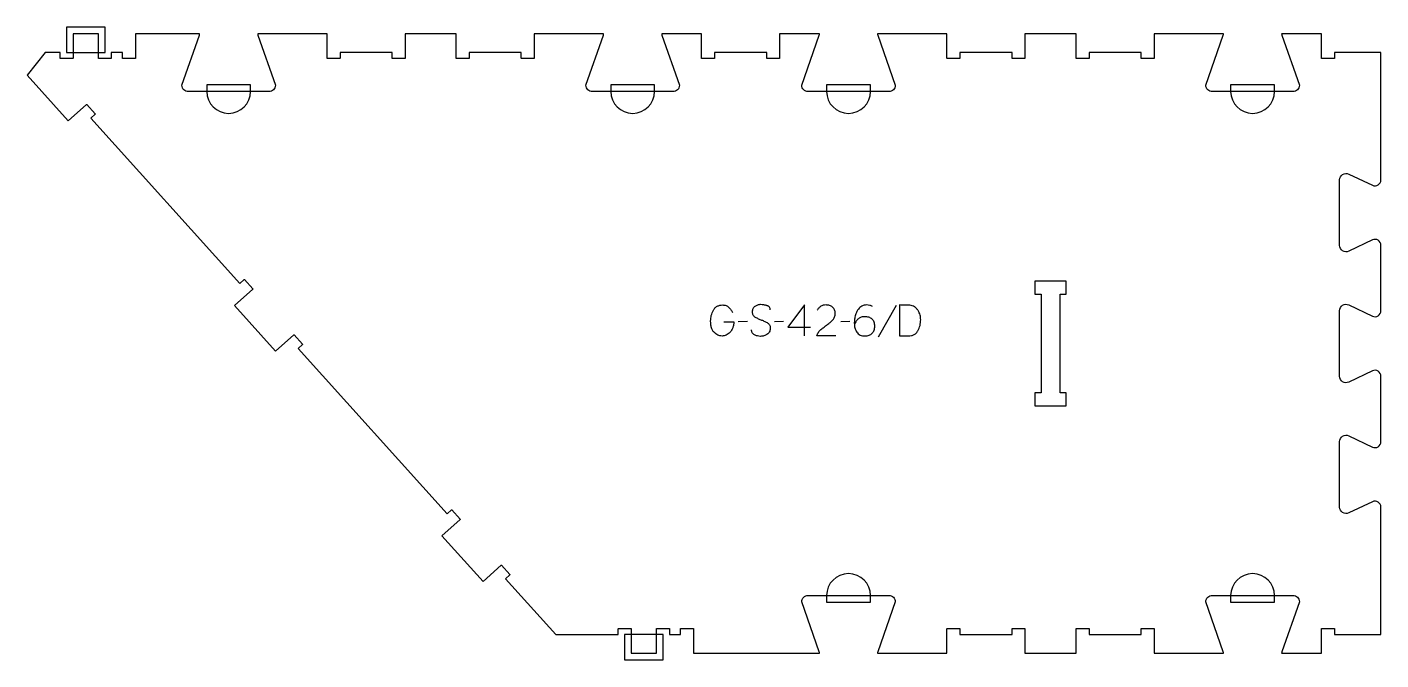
# Model space of a CAD drawing. Extents: x 0 to 1310, y -6 to 606.
import ezdxf

# ---------------------------------------------------------------- set-up
doc = ezdxf.new("R2010")
doc.units = 0
for name, color, linetype in [('1_ANYTOOL_1MMDEEP_LABELS_S', 2, 'CONTINUOUS'), ('3_ANYTOOL_CUTTHROUGH_INSID', 4, 'CONTINUOUS'), ('4_ANYTOOL_CUTTHROUGH_OUTSI', 5, 'CONTINUOUS'), ('5_ANYTOOL_HALF_MILL_9MM_IN', 3, 'CONTINUOUS')]:
    doc.layers.add(name, color=color, linetype=linetype)

msp = doc.modelspace()

# ---------------------------------------------------------------- linework, layer by layer
at = {"layer": '1_ANYTOOL_1MMDEEP_LABELS_S'}
for p, q in [((841.09577, 336.552666), (823.910056, 305.781238)), ((697.138627, 320.909809), (688.352913, 320.824095)), ((732.19577, 320.909809), (723.410056, 320.824095)), ((736.481485, 315.681238), (758.252913, 315.681238)), ((796.39577, 320.909809), (787.610056, 320.824095))]:
    msp.add_line(p, q, dxfattribs=at)
for points in [[(674.252913, 320.824095), (684.024342, 320.781238, -0.031732), (683.756231, 317.773836, -0.048764), (683.011842, 314.856238, -0.050291), (681.902129, 312.54573, -0.060119), (680.317199, 310.53838, -0.036578), (678.585179, 309.051964, -0.050793), (676.626127, 307.891952, -0.051881), (674.67311, 307.224207, -0.053919), (672.624342, 306.981238, -0.055881), (670.589194, 307.188182, -0.055271), (668.649342, 307.83838, -0.05403), (666.723366, 308.997574, -0.038531), (665.038627, 310.495523, -0.067281), (663.490914, 312.606537, -0.049165), (662.467199, 315.027666, -0.047412), (661.794272, 318.231585, -0.028075), (661.610056, 321.509809, -0.03109), (661.777582, 324.201389, -0.031496), (662.279699, 326.85088, -0.031425), (663.130571, 329.479125, -0.02824), (664.288627, 331.98838, -0.064555), (665.817431, 334.139905, -0.078906), (667.88327, 335.765166, -0.076878), (670.506871, 336.739716, -0.050594), (673.310056, 337.024095, -0.039946), (674.969617, 336.891298, -0.052714), (676.572556, 336.456238, -0.053511), (677.955753, 335.740903, -0.05153), (679.160056, 334.752666, -0.040443), (681.20028, 332.329525, -0.04035), (682.824342, 329.609809)], [(719.381485, 332.43838, 0.071867), (719.188371, 333.774987, 0.100684), (718.561842, 334.956238, 0.047558), (718.087288, 335.432688, 0.038563), (717.537288, 335.821416, 0.037928), (716.8401, 336.168884, 0.026634), (716.102913, 336.424095, 0.028461), (713.07958, 337.110077, 0.041577), (709.99577, 337.366952, 0.036938), (708.49341, 337.255812, 0.041531), (707.027913, 336.911595, 0.041583), (705.650536, 336.334386, 0.038125), (704.381485, 335.545523, 0.057611), (703.311332, 334.553619, 0.065808), (702.517199, 333.333023, 0.06469), (702.039703, 331.873469, 0.046778), (701.89577, 330.33838, 0.052235), (702.058126, 328.788538, 0.075448), (702.602913, 327.33838, 0.076671), (703.519005, 326.165328, 0.061023), (704.724342, 325.281238, 0.021951), (707.753196, 323.753892, 0.018213), (710.89577, 322.474095, -0.02405), (713.997255, 321.168633, -0.02981), (716.938627, 319.53838, -0.068439), (718.079929, 318.57245, -0.079282), (718.888627, 317.320523, -0.076308), (719.313627, 315.741841, -0.047772), (719.338627, 314.095523, -0.046243), (719.045393, 312.414564, -0.06359), (718.39577, 310.843738, -0.064671), (717.422946, 309.559549, -0.057073), (716.167199, 308.545523, -0.067522), (713.19889, 307.182613, -0.070793), (709.974342, 306.681238, -0.064027), (706.835326, 307.043753, -0.070447), (703.910056, 308.224095, -0.054374), (702.751639, 309.073728, -0.074742), (701.852913, 310.184809, -0.075199), (701.329906, 311.491187, -0.057737), (701.167199, 312.895523)], [(782.681485, 307.066952), (764.381485, 307.109809, -0.034491), (765.044263, 308.857141, -0.037732), (765.951127, 310.490166, -0.037744), (767.090422, 311.964802, -0.03482), (768.431485, 313.259809, -0.00859), (771.390709, 315.658392, -0.008791), (774.431485, 317.952666, 0.020588), (777.250773, 320.186109, 0.025206), (779.852913, 322.666952, 0.046908), (780.873508, 323.968194, 0.051091), (781.62077, 325.441952, 0.050722), (782.069503, 327.090126, 0.041139), (782.210056, 328.795523, 0.039396), (782.067411, 330.603109, 0.058519), (781.577913, 332.341952, 0.060358), (780.787355, 333.749068, 0.061397), (779.681485, 334.924095, 0.048006), (778.325527, 335.846054, 0.045901), (776.82077, 336.499095, 0.045216), (775.080709, 336.901654, 0.034258), (773.29577, 337.024095, 0.055622), (770.6612, 336.730108, 0.079896), (768.217199, 335.749095, 0.080617), (766.247811, 334.083395, 0.060287), (764.810056, 331.924095)], [(818.252913, 335.566952, 0.057806), (815.554904, 336.642704, 0.066076), (812.681485, 337.024095, 0.052264), (810.328951, 336.777515, 0.065898), (808.106485, 335.990166, 0.065876), (806.16337, 334.650405, 0.052055), (804.581485, 332.88838, 0.028676), (803.259382, 330.826742, 0.033318), (802.202913, 328.618738, 0.033467), (801.48165, 326.388287, 0.034063), (801.067199, 324.081238, -0.003803), (800.95429, 323.1806, -0.001694), (800.831485, 322.281238, 0.025666), (800.707328, 320.870376, 0.009114), (800.681485, 319.452666, 0.030977), (800.824797, 317.141666, 0.036241), (801.276127, 314.872309, 0.036421), (802.02014, 312.779542, 0.036449), (803.060056, 310.816952, 0.069063), (804.44209, 309.169559, 0.072026), (806.226127, 307.972309, 0.068969), (808.536446, 307.233432, 0.042981), (810.967199, 307.024095, 0.037652), (812.962594, 307.174568, 0.05219), (814.893985, 307.677666, 0.053306), (816.518812, 308.494087, 0.0544), (817.931485, 309.63838, 0.052828), (819.064273, 311.051515, 0.052727), (819.876127, 312.670523, 0.051762), (820.374092, 314.572864, 0.038166), (820.524342, 316.53838, 0.038164), (820.373483, 318.511962, 0.055397), (819.860056, 320.416952, 0.056935), (819.031319, 321.979357, 0.058759), (817.867199, 323.309809, 0.051552), (816.426161, 324.363987, 0.048977), (814.802913, 325.109809, 0.04806), (812.890738, 325.571217, 0.035196), (810.924342, 325.709809, 0.031628), (809.176825, 325.599157, 0.043886), (807.468985, 325.227666, 0.044725), (806.030714, 324.634289, 0.050197), (804.731485, 323.781238, 0.037051), (803.558018, 322.676219, 0.02947), (802.540413, 321.424095, 0.029224), (801.551054, 319.863726, 0.021565), (800.724342, 318.209809)]]:
    msp.add_lwpolyline(points, format="xyb", dxfattribs=at)
msp.add_lwpolyline([(752.467199, 307.024095), (752.510056, 337.066952), (736.481485, 315.681238)], dxfattribs=at)
msp.add_lwpolyline([(844.524342, 337.024095), (844.524342, 307.024095), (853.052913, 307.109809, 0.046402), (855.959287, 307.417985, 0.07465), (858.688627, 308.406238, 0.077785), (860.771613, 309.99526, 0.06915), (862.310056, 312.124095, 0.029998), (863.447582, 314.619411, 0.031416), (864.27077, 317.234809, 0.031395), (864.763414, 319.952132, 0.029153), (864.924342, 322.709809, 0.03275), (864.771862, 325.035231, 0.035889), (864.302913, 327.316952, 0.03592), (863.518054, 329.49232, 0.033706), (862.438627, 331.53838, 0.042675), (860.880144, 333.628132, 0.065683), (858.918985, 335.32588, 0.068103), (856.821258, 336.329788, 0.065471), (854.531485, 336.745523, 0.005437), (849.529363, 336.935578, 0.00471)], format="xyb", close=True, dxfattribs=at)
at = {"layer": '3_ANYTOOL_CUTTHROUGH_INSID'}
msp.add_lwpolyline([(975.379853, 360.000851), (975.379853, 347.500851), (981.379853, 347.500851), (981.379853, 252.000851), (975.379853, 252.000851), (975.379853, 239.500851), (1005.879853, 239.500851), (1005.879853, 252.000851), (999.879853, 252.000851), (999.879853, 347.500851), (1005.879853, 347.500851), (1005.879853, 360.000851)], close=True, dxfattribs=at)
at = {"layer": '4_ANYTOOL_CUTTHROUGH_OUTSI'}
msp.add_lwpolyline([(166.977332, 599.499978), (104.788961, 599.499026), (104.788853, 575.74858, -0.414212), (104.538853, 575.498581), (92.538853, 575.498581, -0.414214), (92.288853, 575.748581), (92.288853, 581.498616), (81.519166, 581.500139), (81.519203, 575.750176, -0.414214), (81.269204, 575.500175), (69.269204, 575.500098, -0.414215), (69.019203, 575.750098), (69.019203, 599.500096), (44.519203, 599.499939), (44.519203, 575.749937, -0.414212), (44.269204, 575.499937), (32.269204, 575.49986, -0.414215), (32.019203, 575.74986), (32.019203, 581.499848), (17.628264, 581.499106), (0, 559.39844), (39.838745, 515.153031), (57.488435, 531.044883, -0.414214), (57.841504, 531.026379), (65.871071, 522.108641, -0.414214), (65.852567, 521.755572), (61.579485, 517.908071), (205.77713, 357.760362), (210.050213, 361.607863, -0.414214), (210.403282, 361.589359), (218.432849, 352.671621, -0.414214), (218.414346, 352.318552), (200.764656, 336.4267), (240.577927, 292.209583), (258.227617, 308.101435, -0.414214), (258.580686, 308.082932), (266.610253, 299.165194, -0.414214), (266.591749, 298.812125), (262.318667, 294.964624), (406.516109, 134.817139), (410.789192, 138.66464, -0.414214), (411.142261, 138.646137), (419.171828, 129.728399, -0.414214), (419.153325, 129.37533), (401.503635, 113.483478), (441.316906, 69.266361), (458.966596, 85.158213, -0.414214), (459.319665, 85.139709), (467.349232, 76.221971, -0.414214), (467.330728, 75.868902), (463.057646, 72.021401), (511.69953, 17.99911), (572.261657, 18.001903), (572.26162, 23.751757, -0.414214), (572.511619, 24.001759), (584.511619, 24.001836, -0.414215), (584.76162, 23.751836), (584.76162, 0.001838), (609.26162, 0.001995), (609.26162, 23.751996, -0.414212), (609.511619, 24.001996), (621.511619, 24.002073, -0.414215), (621.76162, 23.752073), (621.76162, 18.002089), (632.53138, 18.002793), (632.53138, 23.75281, -0.414214), (632.78138, 24.00281), (644.78138, 24.00281, -0.414214), (645.03138, 23.75281), (645.03138, 0.002804), (766.977332, 0.000006, 0.06141), (766.742421, 1.39487), (749.846888, 49.667412, -0.084368), (749.832853, 49.75, -0.414214), (756.082853, 56), (834.082853, 56, -0.414214), (840.332853, 49.75, -0.084368), (840.318817, 49.667412), (823.419704, 1.383805, 0.0608), (823.188374, 0, 0.000024), (840.629841, 0.000851), (890.379853, 0.000851), (890.379853, 23.750851, -0.414214), (890.629853, 24.000851), (902.629853, 24.000851, -0.414214), (902.879853, 23.750851), (902.879853, 18.000851), (953.379853, 18.000851), (953.379853, 23.750851, -0.414214), (953.629853, 24.000851), (965.629853, 24.000851, -0.414214), (965.879853, 23.750851), (965.879853, 0.000851), (1015.379853, 0.000851), (1015.379853, 23.750851, -0.414214), (1015.629853, 24.000851), (1027.629853, 24.000851, -0.414214), (1027.879853, 23.750851), (1027.879853, 18.000851), (1078.379853, 18.000851), (1078.379853, 23.750851, -0.414214), (1078.629853, 24.000851), (1090.629853, 24.000851, -0.414214), (1090.879853, 23.750851), (1090.879853, 0.000851), (1158.071415, 0.000851, 0.061784), (1157.836421, 1.395721), (1140.940888, 49.668264, -0.084368), (1140.926853, 49.750851, -0.414214), (1147.176853, 56.000851), (1225.176853, 56.000851, -0.414214), (1231.426853, 49.750851, -0.084368), (1231.412817, 49.668264), (1214.513704, 1.384656, 0.061178), (1214.28229, 0.000851), (1252.879853, 0.000851), (1252.879853, 23.750851, -0.414214), (1253.129853, 24.000851), (1265.129853, 24.000851, -0.414214), (1265.379853, 23.750851), (1265.379853, 18.000851), (1310.379853, 18.000851), (1310.379853, 141.398776, 0.257375), (1307.699574, 146.260804, 0.257375), (1302.157483, 146.590104), (1279.317211, 135.712425, -0.257375), (1273.2932, 136.07036, -0.257375), (1270.379853, 141.355172), (1270.379853, 204.748595, -0.551268), (1279.317211, 210.391343), (1302.157483, 199.513663, 0.257375), (1307.699574, 199.842964, 0.257375), (1310.379853, 204.704991), (1310.379853, 268.098595, 0.257375), (1307.699574, 272.960623, 0.257375), (1302.157483, 273.289923), (1279.317211, 262.412244, -0.257375), (1273.2932, 262.770179, -0.257375), (1270.379853, 268.054991), (1270.379853, 331.448414, -0.257375), (1273.2932, 336.733227, -0.257375), (1279.317211, 337.091162), (1302.157483, 326.213482, 0.551268), (1310.379853, 331.40481), (1310.379853, 394.798414, 0.551268), (1302.157483, 399.989742), (1279.317211, 389.112063, -0.257375), (1273.2932, 389.469998, -0.257375), (1270.379853, 394.75481), (1270.379853, 458.148233, -0.257375), (1273.2932, 463.433046, -0.257375), (1279.317211, 463.790981), (1302.157483, 452.913301, 0.257375), (1307.699574, 453.242602, 0.257375), (1310.379853, 458.104629), (1310.379853, 581.500851), (1265.379853, 581.500851), (1265.379853, 575.750851, -0.414214), (1265.129853, 575.500851), (1253.129853, 575.500851, -0.414214), (1252.879853, 575.750851), (1252.879853, 599.500851), (1214.28229, 599.500851, 0.061784), (1214.517284, 598.105981), (1231.412817, 549.833439, -0.084368), (1231.426853, 549.750851, -0.414214), (1225.176853, 543.500851), (1147.176853, 543.500851, -0.414214), (1140.926853, 549.750851, -0.084368), (1140.940888, 549.833439), (1157.840001, 598.117046, 0.061178), (1158.071415, 599.500851), (1090.879853, 599.500851), (1090.879853, 575.750851, -0.414214), (1090.629853, 575.500851), (1078.629853, 575.500851, -0.414214), (1078.379853, 575.750851), (1078.379853, 581.500851), (1027.879853, 581.500851), (1027.879853, 575.750851, -0.414214), (1027.629853, 575.500851), (1015.629853, 575.500851, -0.414214), (1015.379853, 575.750851), (1015.379853, 599.500851), (965.879853, 599.500851), (965.879853, 575.750851, -0.414214), (965.629853, 575.500851), (953.629853, 575.500851, -0.414214), (953.379853, 575.750851), (953.379853, 581.500851), (902.879853, 581.500851), (902.879853, 575.750851, -0.414214), (902.629853, 575.500851), (890.629853, 575.500851, -0.414214), (890.379853, 575.750851), (890.379853, 599.500847), (840.629855, 599.5), (823.188374, 599.5, 0.06141), (823.423284, 598.10513), (840.318817, 549.832587, -0.084368), (840.332853, 549.75, -0.414214), (834.082853, 543.5), (756.082853, 543.5, -0.414214), (749.832853, 549.75, -0.084368), (749.846888, 549.832587), (766.746001, 598.116195, 0.0608), (766.977332, 599.5), (728.379853, 599.5), (728.379853, 575.75, -0.414214), (728.129853, 575.5), (716.129853, 575.5, -0.414214), (715.879853, 575.75), (715.879853, 581.5), (665.379853, 581.5), (665.379853, 575.75, -0.414214), (665.129853, 575.5), (653.129853, 575.5, -0.414214), (652.879853, 575.75), (652.879853, 599.5), (614.282374, 599.5, 0.06141), (614.517284, 598.10513), (631.412817, 549.832587, -0.084368), (631.426853, 549.75, -0.414214), (625.176853, 543.5), (547.176853, 543.5, -0.414214), (540.926853, 549.75, -0.084368), (540.940888, 549.832587), (557.840001, 598.116195, 0.061178), (558.071415, 599.5), (540.629853, 599.499991), (490.879853, 599.499981), (490.879853, 575.749981, -0.414214), (490.629853, 575.499981), (478.629853, 575.499981, -0.414214), (478.379853, 575.749981), (478.379853, 581.499981), (427.879853, 581.499981), (427.879853, 575.749981, -0.414214), (427.629853, 575.499981), (415.629853, 575.499981, -0.414214), (415.379853, 575.749981), (415.379853, 599.499981), (365.879853, 599.499981), (365.879853, 575.749981, -0.414214), (365.629853, 575.499981), (353.629853, 575.499981, -0.414214), (353.379853, 575.749981), (353.379853, 581.499981), (302.879853, 581.499981), (302.879853, 575.749981, -0.414214), (302.629853, 575.499981), (290.629853, 575.499981, -0.414214), (290.379853, 575.749981), (290.379853, 599.499981), (223.18829, 599.499981, 0.061784), (223.423284, 598.105111), (240.318817, 549.832569, -0.084368), (240.332853, 549.749981, -0.414214), (234.082853, 543.499981), (156.082853, 543.499981, -0.414214), (149.832853, 549.749981, -0.084368), (149.846888, 549.832569), (166.746001, 598.116176, 0.0608)], format="xyb", close=True, dxfattribs=at)
at = {"layer": '5_ANYTOOL_HALF_MILL_9MM_IN'}
for points in [[(44.019203, 581.500172), (69.519203, 581.500172), (75.519203, 581.500172), (75.519203, 599.740138), (75.519163, 606.000138), (38.019163, 605.999897), (38.019203, 599.739897), (38.019203, 581.500172)], [(609.76162, 18.001842), (609.76162, 18.001844), (584.26162, 18.001681), (578.26162, 18.001682), (578.26162, -0.238204), (578.26166, -6.498204), (609.50162, -6.498004), (615.76162, -6.498004), (615.76162, 18.001842)]]:
    msp.add_lwpolyline(points, close=True, dxfattribs=at)
for points in [[(173.832851, 543.749981, 1), (216.332851, 543.749981), (216.332851, 549.999981), (173.832851, 549.999981)], [(564.926853, 543.75, 1), (607.426853, 543.75), (607.426853, 550), (564.926853, 550)], [(773.832853, 543.75, 1), (816.332853, 543.75), (816.332853, 550), (773.832853, 550)], [(1164.926853, 543.750851, 1), (1207.426853, 543.750851), (1207.426853, 550.000851), (1164.926853, 550.000851)], [(816.332853, 55.5), (816.332853, 55.75, 1), (773.832853, 55.75), (773.832853, 49.5), (816.332853, 49.5)], [(1207.426853, 55.500851), (1207.426853, 55.750851, 1), (1164.926853, 55.750851), (1164.926853, 49.500851), (1207.426853, 49.500851)]]:
    msp.add_lwpolyline(points, format="xyb", close=True, dxfattribs=at)

doc.saveas('drawing.dxf')
